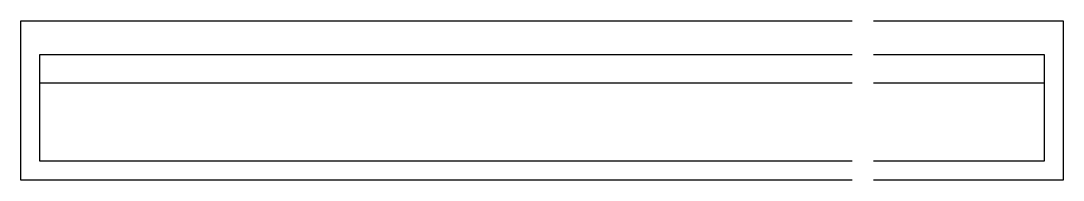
# Model space of a CAD drawing. Extents: x 0 to 4373, y -670 to 0.
import ezdxf

# ---------------------------------------------------------------- set-up
doc = ezdxf.new("R2010")
doc.units = 0
doc.header["$LTSCALE"] = 50
doc.layers.get('0').update_dxf_attribs({"linetype": 'CONTINUOUS'})

msp = doc.modelspace()

# ---------------------------------------------------------------- linework, layer by layer
at = {"color": 0}
for p, q in [((80, -260.9), (3488.7, -260.9)), ((3578.2, -260.9), (4293.3, -260.9))]:
    msp.add_line(p, q, dxfattribs=at)
for points in [[(3488.7, -670), (0, -670), (0, 0), (3488.7, 0)], [(3578.2, 0), (4373.3, 0), (4373.3, -670), (3578.2, -670)], [(3488.7, -590), (80, -590), (80, -142.1), (3488.7, -142.1)], [(3578.2, -142.1), (4293.3, -142.1), (4293.3, -590), (3578.2, -590)]]:
    msp.add_lwpolyline(points, dxfattribs=at)

doc.saveas('drawing.dxf')
